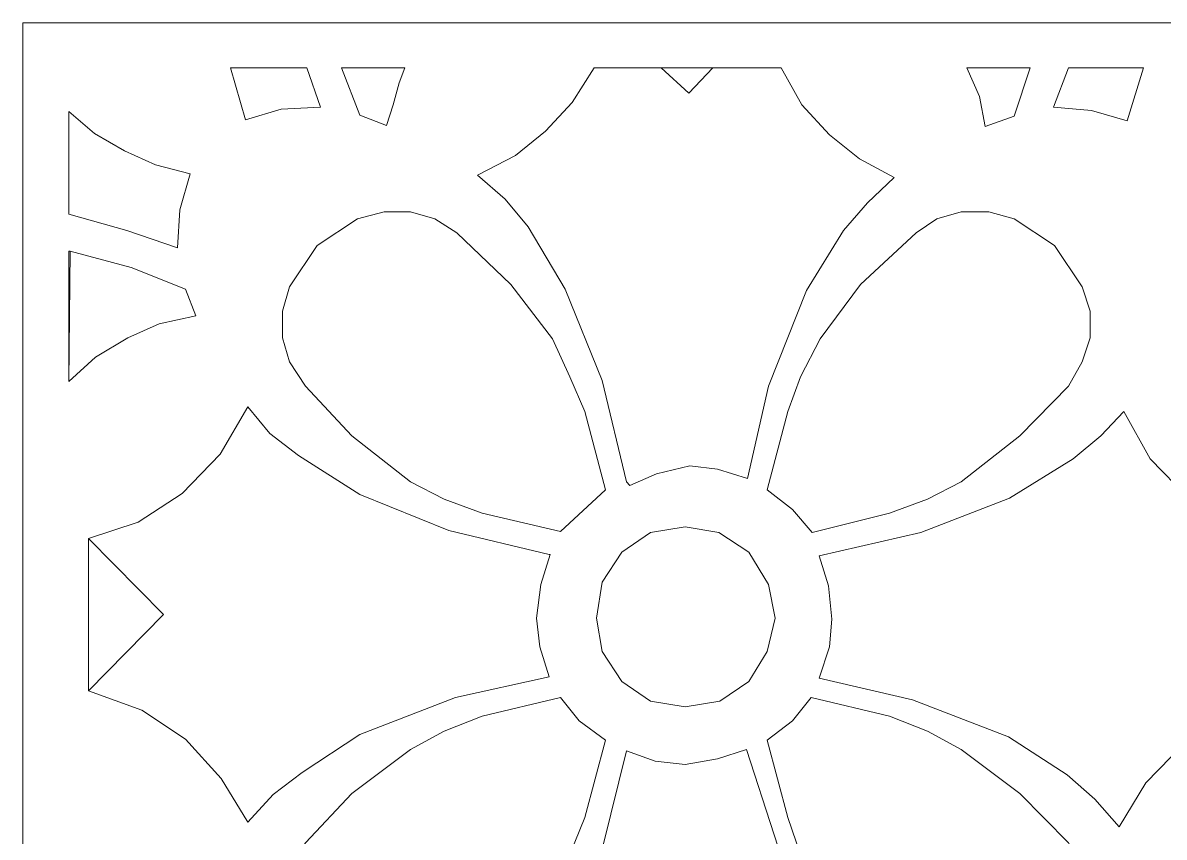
# Model space of a CAD drawing. Header units: centimetres. Extents: x -6.3 to 6.7, y -11.5 to 14.
# Drawn here: x -6.33 to -0.99, y -2.8 to 1.01 of the extents above; entities that cross this region are included whole.
import ezdxf

# ---------------------------------------------------------------- set-up
doc = ezdxf.new("R2010")
doc.units = ezdxf.units.CM
doc.header["$MEASUREMENT"] = 0
doc.layers.add('layer 1', color=7, linetype='Continuous')

msp = doc.modelspace()

# ---------------------------------------------------------------- linework, layer by layer
at = {"layer": 'layer 1', "color": 242, "lineweight": 9}
for points, knots in [([(6.73776, -11.4721), (6.73776, -11.4721), (-6.33193, -11.4721), (-6.33193, -11.4721), (-6.33193, -11.4721), (-6.33193, -11.4721), (-6.33193, 1.00916), (-6.33193, 1.00916), (-6.33193, 1.00916), (-6.33193, 1.00916), (6.73776, 1.00916), (6.73776, 1.00916), (6.73776, 1.00916), (6.73776, 1.00916), (6.73776, -11.4721), (6.73776, -11.4721)], [0, 0, 0, 0, 0.2, 0.2, 0.2, 0.2, 0.4, 0.4, 0.4, 0.4, 0.6, 0.6, 0.6, 0.6, 1, 1, 1, 1]), ([(-5.00391, 0.79862), (-5.00391, 0.79862), (-5.36021, 0.79862), (-5.36021, 0.79862), (-5.36021, 0.79862), (-5.36021, 0.79862), (-5.00391, 0.79862), (-5.00391, 0.79862)], [0, 0, 0, 0, 0.3333333, 0.3333333, 0.3333333, 0.3333333, 1, 1, 1, 1]), ([(-5.36021, 0.79862), (-5.36021, 0.79862), (-5.29003, 0.55571), (-5.29003, 0.55571), (-5.29003, 0.55571), (-5.29003, 0.55571), (-5.12268, 0.60427), (-5.12268, 0.60427), (-5.12268, 0.60427), (-5.12268, 0.60427), (-4.93913, 0.61507), (-4.93913, 0.61507), (-4.93913, 0.61507), (-4.93913, 0.61507), (-5.00391, 0.79862), (-5.00391, 0.79862), (-5.00391, 0.79862), (-5.00391, 0.79862), (-5.36021, 0.79862), (-5.36021, 0.79862)], [0, 0, 0, 0, 0.1666667, 0.1666667, 0.1666667, 0.1666667, 0.3333333, 0.3333333, 0.3333333, 0.3333333, 0.5, 0.5, 0.5, 0.5, 0.6666667, 0.6666667, 0.6666667, 0.6666667, 1, 1, 1, 1]), ([(-4.54504, 0.79862), (-4.54504, 0.79862), (-4.84196, 0.79862), (-4.84196, 0.79862), (-4.84196, 0.79862), (-4.84196, 0.79862), (-4.54504, 0.79862), (-4.54504, 0.79862)], [0, 0, 0, 0, 0.3333333, 0.3333333, 0.3333333, 0.3333333, 1, 1, 1, 1]), ([(-4.84196, 0.79862), (-4.84196, 0.79862), (-4.75558, 0.5773), (-4.75558, 0.5773), (-4.75558, 0.5773), (-4.75558, 0.5773), (-4.63142, 0.5287), (-4.63142, 0.5287), (-4.63142, 0.5287), (-4.63142, 0.5287), (-4.59902, 0.62587), (-4.59902, 0.62587), (-4.59902, 0.62587), (-4.59902, 0.62587), (-4.57203, 0.72844), (-4.57203, 0.72844), (-4.57203, 0.72844), (-4.57203, 0.72844), (-4.54504, 0.79862), (-4.54504, 0.79862), (-4.54504, 0.79862), (-4.54504, 0.79862), (-4.84196, 0.79862), (-4.84196, 0.79862)], [0, 0, 0, 0, 0.1428571, 0.1428571, 0.1428571, 0.1428571, 0.2857143, 0.2857143, 0.2857143, 0.2857143, 0.4285714, 0.4285714, 0.4285714, 0.4285714, 0.5714286, 0.5714286, 0.5714286, 0.5714286, 0.7142857, 0.7142857, 0.7142857, 0.7142857, 1, 1, 1, 1]), ([(-2.78514, 0.79862), (-2.78514, 0.79862), (-2.68797, 0.62587), (-2.68797, 0.62587), (-2.68797, 0.62587), (-2.68797, 0.62587), (-2.5584, 0.48551), (-2.5584, 0.48551), (-2.5584, 0.48551), (-2.5584, 0.48551), (-2.41804, 0.37216), (-2.41804, 0.37216), (-2.41804, 0.37216), (-2.41804, 0.37216), (-2.25609, 0.28579), (-2.25609, 0.28579), (-2.25609, 0.28579), (-2.25609, 0.28579), (-2.38025, 0.16702), (-2.38025, 0.16702), (-2.38025, 0.16702), (-2.38025, 0.16702), (-2.49362, 0.03744), (-2.49362, 0.03744), (-2.49362, 0.03744), (-2.49362, 0.03744), (-2.66637, -0.24328), (-2.66637, -0.24328), (-2.66637, -0.24328), (-2.66637, -0.24328), (-2.84452, -0.69136), (-2.84452, -0.69136), (-2.84452, -0.69136), (-2.84452, -0.69136), (-2.94169, -1.12321), (-2.94169, -1.12321), (-2.94169, -1.12321), (-2.94169, -1.12321), (-3.08206, -1.08003), (-3.08206, -1.08003), (-3.08206, -1.08003), (-3.08206, -1.08003), (-3.21162, -1.06385), (-3.21162, -1.06385), (-3.21162, -1.06385), (-3.21162, -1.06385), (-3.36817, -1.10162), (-3.36817, -1.10162), (-3.36817, -1.10162), (-3.36817, -1.10162), (-3.49234, -1.1556), (-3.49234, -1.1556), (-3.49234, -1.1556), (-3.49234, -1.1556), (-3.50853, -1.13941), (-3.50853, -1.13941), (-3.50853, -1.13941), (-3.50853, -1.13941), (-3.6219, -0.66437), (-3.6219, -0.66437), (-3.6219, -0.66437), (-3.6219, -0.66437), (-3.79465, -0.23789), (-3.79465, -0.23789), (-3.79465, -0.23789), (-3.79465, -0.23789), (-3.9674, 0.05363), (-3.9674, 0.05363), (-3.9674, 0.05363), (-3.9674, 0.05363), (-4.07537, 0.18322), (-4.07537, 0.18322), (-4.07537, 0.18322), (-4.07537, 0.18322), (-4.20494, 0.29658), (-4.20494, 0.29658), (-4.20494, 0.29658), (-4.20494, 0.29658), (-4.02679, 0.38834), (-4.02679, 0.38834), (-4.02679, 0.38834), (-4.02679, 0.38834), (-3.88643, 0.50173), (-3.88643, 0.50173), (-3.88643, 0.50173), (-3.88643, 0.50173), (-3.76226, 0.63667), (-3.76226, 0.63667), (-3.76226, 0.63667), (-3.76226, 0.63667), (-3.65969, 0.79862), (-3.65969, 0.79862), (-3.65969, 0.79862), (-3.65969, 0.79862), (-2.78514, 0.79862), (-2.78514, 0.79862)], [0, 0, 0, 0, 0.04, 0.04, 0.04, 0.04, 0.08, 0.08, 0.08, 0.08, 0.12, 0.12, 0.12, 0.12, 0.16, 0.16, 0.16, 0.16, 0.2, 0.2, 0.2, 0.2, 0.24, 0.24, 0.24, 0.24, 0.28, 0.28, 0.28, 0.28, 0.32, 0.32, 0.32, 0.32, 0.36, 0.36, 0.36, 0.36, 0.4, 0.4, 0.4, 0.4, 0.44, 0.44, 0.44, 0.44, 0.48, 0.48, 0.48, 0.48, 0.52, 0.52, 0.52, 0.52, 0.56, 0.56, 0.56, 0.56, 0.6, 0.6, 0.6, 0.6, 0.64, 0.64, 0.64, 0.64, 0.68, 0.68, 0.68, 0.68, 0.72, 0.72, 0.72, 0.72, 0.76, 0.76, 0.76, 0.76, 0.8, 0.8, 0.8, 0.8, 0.84, 0.84, 0.84, 0.84, 0.88, 0.88, 0.88, 0.88, 0.92, 0.92, 0.92, 0.92, 1, 1, 1, 1]), ([(-3.65969, 0.79862), (-3.65969, 0.79862), (-3.34658, 0.79862), (-3.34658, 0.79862), (-3.34658, 0.79862), (-3.34658, 0.79862), (-3.21702, 0.67985), (-3.21702, 0.67985), (-3.21702, 0.67985), (-3.21702, 0.67985), (-3.10365, 0.79862), (-3.10365, 0.79862), (-3.10365, 0.79862), (-3.10365, 0.79862), (-3.65969, 0.79862), (-3.65969, 0.79862)], [0, 0, 0, 0, 0.2, 0.2, 0.2, 0.2, 0.4, 0.4, 0.4, 0.4, 0.6, 0.6, 0.6, 0.6, 1, 1, 1, 1]), ([(-3.10365, 0.79862), (-3.10365, 0.79862), (-2.78514, 0.79862), (-2.78514, 0.79862), (-2.78514, 0.79862), (-2.78514, 0.79862), (-3.10365, 0.79862), (-3.10365, 0.79862)], [0, 0, 0, 0, 0.3333333, 0.3333333, 0.3333333, 0.3333333, 1, 1, 1, 1]), ([(-1.61907, 0.79862), (-1.61907, 0.79862), (-1.69465, 0.57188), (-1.69465, 0.57188), (-1.69465, 0.57188), (-1.69465, 0.57188), (-1.82961, 0.52332), (-1.82961, 0.52332), (-1.82961, 0.52332), (-1.82961, 0.52332), (-1.8566, 0.66366), (-1.8566, 0.66366), (-1.8566, 0.66366), (-1.8566, 0.66366), (-1.91599, 0.79862), (-1.91599, 0.79862), (-1.91599, 0.79862), (-1.91599, 0.79862), (-1.61907, 0.79862), (-1.61907, 0.79862)], [0, 0, 0, 0, 0.1666667, 0.1666667, 0.1666667, 0.1666667, 0.3333333, 0.3333333, 0.3333333, 0.3333333, 0.5, 0.5, 0.5, 0.5, 0.6666667, 0.6666667, 0.6666667, 0.6666667, 1, 1, 1, 1]), ([(-1.44092, 0.79862), (-1.44092, 0.79862), (-1.5111, 0.61507), (-1.5111, 0.61507), (-1.5111, 0.61507), (-1.5111, 0.61507), (-1.33295, 0.5989), (-1.33295, 0.5989), (-1.33295, 0.5989), (-1.33295, 0.5989), (-1.1656, 0.55029), (-1.1656, 0.55029), (-1.1656, 0.55029), (-1.1656, 0.55029), (-1.09002, 0.79862), (-1.09002, 0.79862), (-1.09002, 0.79862), (-1.09002, 0.79862), (-1.44092, 0.79862), (-1.44092, 0.79862)], [0, 0, 0, 0, 0.1666667, 0.1666667, 0.1666667, 0.1666667, 0.3333333, 0.3333333, 0.3333333, 0.3333333, 0.5, 0.5, 0.5, 0.5, 0.6666667, 0.6666667, 0.6666667, 0.6666667, 1, 1, 1, 1]), ([(-1.09002, 0.79862), (-1.09002, 0.79862), (-1.44092, 0.79862), (-1.44092, 0.79862), (-1.44092, 0.79862), (-1.44092, 0.79862), (-1.09002, 0.79862), (-1.09002, 0.79862)], [0, 0, 0, 0, 0.3333333, 0.3333333, 0.3333333, 0.3333333, 1, 1, 1, 1]), ([(-6.11599, 0.11301), (-6.11599, 0.11301), (-5.84607, 0.03744), (-5.84607, 0.03744), (-5.84607, 0.03744), (-5.84607, 0.03744), (-5.60854, -0.04354), (-5.60854, -0.04354), (-5.60854, -0.04354), (-5.60854, -0.04354), (-5.59774, 0.13461), (-5.59774, 0.13461), (-5.59774, 0.13461), (-5.59774, 0.13461), (-5.54916, 0.30198), (-5.54916, 0.30198), (-5.54916, 0.30198), (-5.54916, 0.30198), (-5.71111, 0.34515), (-5.71111, 0.34515), (-5.71111, 0.34515), (-5.71111, 0.34515), (-5.85687, 0.40993), (-5.85687, 0.40993), (-5.85687, 0.40993), (-5.85687, 0.40993), (-5.99723, 0.49093), (-5.99723, 0.49093), (-5.99723, 0.49093), (-5.99723, 0.49093), (-6.11599, 0.59348), (-6.11599, 0.59348), (-6.11599, 0.59348), (-6.11599, 0.59348), (-6.11599, 0.11301), (-6.11599, 0.11301)], [0, 0, 0, 0, 0.1, 0.1, 0.1, 0.1, 0.2, 0.2, 0.2, 0.2, 0.3, 0.3, 0.3, 0.3, 0.4, 0.4, 0.4, 0.4, 0.5, 0.5, 0.5, 0.5, 0.6, 0.6, 0.6, 0.6, 0.7, 0.7, 0.7, 0.7, 0.8, 0.8, 0.8, 0.8, 1, 1, 1, 1]), ([(-3.81625, -1.37156), (-3.81625, -1.37156), (-4.18334, -1.28519), (-4.18334, -1.28519), (-4.18334, -1.28519), (-4.18334, -1.28519), (-4.36149, -1.22039), (-4.36149, -1.22039), (-4.36149, -1.22039), (-4.36149, -1.22039), (-4.51805, -1.13941), (-4.51805, -1.13941), (-4.51805, -1.13941), (-4.51805, -1.13941), (-4.79337, -0.92349), (-4.79337, -0.92349), (-4.79337, -0.92349), (-4.79337, -0.92349), (-5.00931, -0.69136), (-5.00931, -0.69136), (-5.00931, -0.69136), (-5.00931, -0.69136), (-5.08489, -0.57799), (-5.08489, -0.57799), (-5.08489, -0.57799), (-5.08489, -0.57799), (-5.11728, -0.4646), (-5.11728, -0.4646), (-5.11728, -0.4646), (-5.11728, -0.4646), (-5.11728, -0.34046), (-5.11728, -0.34046), (-5.11728, -0.34046), (-5.11728, -0.34046), (-5.08489, -0.22709), (-5.08489, -0.22709), (-5.08489, -0.22709), (-5.08489, -0.22709), (-4.95532, -0.03274), (-4.95532, -0.03274), (-4.95532, -0.03274), (-4.95532, -0.03274), (-4.76638, 0.09142), (-4.76638, 0.09142), (-4.76638, 0.09142), (-4.76638, 0.09142), (-4.64221, 0.12381), (-4.64221, 0.12381), (-4.64221, 0.12381), (-4.64221, 0.12381), (-4.51805, 0.12381), (-4.51805, 0.12381), (-4.51805, 0.12381), (-4.51805, 0.12381), (-4.40468, 0.09142), (-4.40468, 0.09142), (-4.40468, 0.09142), (-4.40468, 0.09142), (-4.30211, 0.02664), (-4.30211, 0.02664), (-4.30211, 0.02664), (-4.30211, 0.02664), (-4.04838, -0.21629), (-4.04838, -0.21629), (-4.04838, -0.21629), (-4.04838, -0.21629), (-3.85404, -0.47), (-3.85404, -0.47), (-3.85404, -0.47), (-3.85404, -0.47), (-3.77306, -0.64817), (-3.77306, -0.64817), (-3.77306, -0.64817), (-3.77306, -0.64817), (-3.70288, -0.81012), (-3.70288, -0.81012), (-3.70288, -0.81012), (-3.70288, -0.81012), (-3.60571, -1.1772), (-3.60571, -1.1772), (-3.60571, -1.1772), (-3.60571, -1.1772), (-3.81625, -1.37156), (-3.81625, -1.37156)], [0, 0, 0, 0, 0.0454545, 0.0454545, 0.0454545, 0.0454545, 0.0909091, 0.0909091, 0.0909091, 0.0909091, 0.1363636, 0.1363636, 0.1363636, 0.1363636, 0.1818182, 0.1818182, 0.1818182, 0.1818182, 0.2272727, 0.2272727, 0.2272727, 0.2272727, 0.2727273, 0.2727273, 0.2727273, 0.2727273, 0.3181818, 0.3181818, 0.3181818, 0.3181818, 0.3636364, 0.3636364, 0.3636364, 0.3636364, 0.4090909, 0.4090909, 0.4090909, 0.4090909, 0.4545455, 0.4545455, 0.4545455, 0.4545455, 0.5, 0.5, 0.5, 0.5, 0.5454545, 0.5454545, 0.5454545, 0.5454545, 0.5909091, 0.5909091, 0.5909091, 0.5909091, 0.6363636, 0.6363636, 0.6363636, 0.6363636, 0.6818182, 0.6818182, 0.6818182, 0.6818182, 0.7272727, 0.7272727, 0.7272727, 0.7272727, 0.7727273, 0.7727273, 0.7727273, 0.7727273, 0.8181818, 0.8181818, 0.8181818, 0.8181818, 0.8636364, 0.8636364, 0.8636364, 0.8636364, 0.9090909, 0.9090909, 0.9090909, 0.9090909, 1, 1, 1, 1]), ([(-2.63938, -1.37696), (-2.63938, -1.37696), (-2.27768, -1.28519), (-2.27768, -1.28519), (-2.27768, -1.28519), (-2.27768, -1.28519), (-2.09953, -1.22039), (-2.09953, -1.22039), (-2.09953, -1.22039), (-2.09953, -1.22039), (-1.94298, -1.13941), (-1.94298, -1.13941), (-1.94298, -1.13941), (-1.94298, -1.13941), (-1.66766, -0.92349), (-1.66766, -0.92349), (-1.66766, -0.92349), (-1.66766, -0.92349), (-1.44092, -0.69136), (-1.44092, -0.69136), (-1.44092, -0.69136), (-1.44092, -0.69136), (-1.37614, -0.57799), (-1.37614, -0.57799), (-1.37614, -0.57799), (-1.37614, -0.57799), (-1.33835, -0.4646), (-1.33835, -0.4646), (-1.33835, -0.4646), (-1.33835, -0.4646), (-1.33835, -0.34046), (-1.33835, -0.34046), (-1.33835, -0.34046), (-1.33835, -0.34046), (-1.37614, -0.22709), (-1.37614, -0.22709), (-1.37614, -0.22709), (-1.37614, -0.22709), (-1.5057, -0.03274), (-1.5057, -0.03274), (-1.5057, -0.03274), (-1.5057, -0.03274), (-1.69465, 0.09142), (-1.69465, 0.09142), (-1.69465, 0.09142), (-1.69465, 0.09142), (-1.81341, 0.12381), (-1.81341, 0.12381), (-1.81341, 0.12381), (-1.81341, 0.12381), (-1.94298, 0.12381), (-1.94298, 0.12381), (-1.94298, 0.12381), (-1.94298, 0.12381), (-2.05635, 0.09142), (-2.05635, 0.09142), (-2.05635, 0.09142), (-2.05635, 0.09142), (-2.15352, 0.02664), (-2.15352, 0.02664), (-2.15352, 0.02664), (-2.15352, 0.02664), (-2.41264, -0.21629), (-2.41264, -0.21629), (-2.41264, -0.21629), (-2.41264, -0.21629), (-2.60159, -0.47), (-2.60159, -0.47), (-2.60159, -0.47), (-2.60159, -0.47), (-2.69337, -0.64817), (-2.69337, -0.64817), (-2.69337, -0.64817), (-2.69337, -0.64817), (-2.75275, -0.81012), (-2.75275, -0.81012), (-2.75275, -0.81012), (-2.75275, -0.81012), (-2.84992, -1.1772), (-2.84992, -1.1772), (-2.84992, -1.1772), (-2.84992, -1.1772), (-2.73115, -1.26899), (-2.73115, -1.26899), (-2.73115, -1.26899), (-2.73115, -1.26899), (-2.63938, -1.37696), (-2.63938, -1.37696)], [0, 0, 0, 0, 0.0434783, 0.0434783, 0.0434783, 0.0434783, 0.0869565, 0.0869565, 0.0869565, 0.0869565, 0.1304348, 0.1304348, 0.1304348, 0.1304348, 0.173913, 0.173913, 0.173913, 0.173913, 0.2173913, 0.2173913, 0.2173913, 0.2173913, 0.2608696, 0.2608696, 0.2608696, 0.2608696, 0.3043478, 0.3043478, 0.3043478, 0.3043478, 0.3478261, 0.3478261, 0.3478261, 0.3478261, 0.3913043, 0.3913043, 0.3913043, 0.3913043, 0.4347826, 0.4347826, 0.4347826, 0.4347826, 0.4782609, 0.4782609, 0.4782609, 0.4782609, 0.5217391, 0.5217391, 0.5217391, 0.5217391, 0.5652174, 0.5652174, 0.5652174, 0.5652174, 0.6086957, 0.6086957, 0.6086957, 0.6086957, 0.6521739, 0.6521739, 0.6521739, 0.6521739, 0.6956522, 0.6956522, 0.6956522, 0.6956522, 0.7391304, 0.7391304, 0.7391304, 0.7391304, 0.7826087, 0.7826087, 0.7826087, 0.7826087, 0.826087, 0.826087, 0.826087, 0.826087, 0.8695652, 0.8695652, 0.8695652, 0.8695652, 0.9130435, 0.9130435, 0.9130435, 0.9130435, 1, 1, 1, 1]), ([(-6.11599, -0.66976), (-6.11599, -0.66976), (-6.11599, -0.05974), (-6.11599, -0.05974), (-6.11599, -0.05974), (-6.11599, -0.05974), (-6.1106, -0.05974), (-6.1106, -0.05974), (-6.1106, -0.05974), (-6.1106, -0.05974), (-6.11599, -0.66976), (-6.11599, -0.66976)], [0, 0, 0, 0, 0.25, 0.25, 0.25, 0.25, 0.5, 0.5, 0.5, 0.5, 1, 1, 1, 1]), ([(-6.1106, -0.05974), (-6.1106, -0.05974), (-5.82448, -0.13532), (-5.82448, -0.13532), (-5.82448, -0.13532), (-5.82448, -0.13532), (-5.57075, -0.23789), (-5.57075, -0.23789), (-5.57075, -0.23789), (-5.57075, -0.23789), (-5.52216, -0.36205), (-5.52216, -0.36205), (-5.52216, -0.36205), (-5.52216, -0.36205), (-5.69491, -0.39982), (-5.69491, -0.39982), (-5.69491, -0.39982), (-5.69491, -0.39982), (-5.84067, -0.4646), (-5.84067, -0.4646), (-5.84067, -0.4646), (-5.84067, -0.4646), (-5.99183, -0.5564), (-5.99183, -0.5564), (-5.99183, -0.5564), (-5.99183, -0.5564), (-6.11599, -0.66976), (-6.11599, -0.66976), (-6.11599, -0.66976), (-6.11599, -0.66976), (-6.1106, -0.05974), (-6.1106, -0.05974)], [0, 0, 0, 0, 0.1111111, 0.1111111, 0.1111111, 0.1111111, 0.2222222, 0.2222222, 0.2222222, 0.2222222, 0.3333333, 0.3333333, 0.3333333, 0.3333333, 0.4444444, 0.4444444, 0.4444444, 0.4444444, 0.5555556, 0.5555556, 0.5555556, 0.5555556, 0.6666667, 0.6666667, 0.6666667, 0.6666667, 0.7777778, 0.7777778, 0.7777778, 0.7777778, 1, 1, 1, 1]), ([(-6.11599, -0.66976), (-6.11599, -0.66976), (-6.11599, -0.66976), (-6.11599, -0.66976), (-6.11599, -0.66976), (-6.11599, -0.66976), (-6.11599, -0.66976), (-6.11599, -0.66976)], [0, 0, 0, 0, 0.3333333, 0.3333333, 0.3333333, 0.3333333, 1, 1, 1, 1]), ([(-6.02422, -2.11655), (-6.02422, -2.11655), (-5.77589, -2.20833), (-5.77589, -2.20833), (-5.77589, -2.20833), (-5.77589, -2.20833), (-5.57075, -2.34329), (-5.57075, -2.34329), (-5.57075, -2.34329), (-5.57075, -2.34329), (-5.4034, -2.52684), (-5.4034, -2.52684), (-5.4034, -2.52684), (-5.4034, -2.52684), (-5.27923, -2.73198), (-5.27923, -2.73198), (-5.27923, -2.73198), (-5.27923, -2.73198), (-5.16047, -2.60242), (-5.16047, -2.60242), (-5.16047, -2.60242), (-5.16047, -2.60242), (-5.0255, -2.49984), (-5.0255, -2.49984), (-5.0255, -2.49984), (-5.0255, -2.49984), (-4.75558, -2.3217), (-4.75558, -2.3217), (-4.75558, -2.3217), (-4.75558, -2.3217), (-4.30751, -2.14894), (-4.30751, -2.14894), (-4.30751, -2.14894), (-4.30751, -2.14894), (-3.87023, -2.05177), (-3.87023, -2.05177), (-3.87023, -2.05177), (-3.87023, -2.05177), (-3.91342, -1.91141), (-3.91342, -1.91141), (-3.91342, -1.91141), (-3.91342, -1.91141), (-3.92961, -1.77645), (-3.92961, -1.77645), (-3.92961, -1.77645), (-3.92961, -1.77645), (-3.90802, -1.61989), (-3.90802, -1.61989), (-3.90802, -1.61989), (-3.90802, -1.61989), (-3.86483, -1.47953), (-3.86483, -1.47953), (-3.86483, -1.47953), (-3.86483, -1.47953), (-3.87023, -1.47953), (-3.87023, -1.47953), (-3.87023, -1.47953), (-3.87023, -1.47953), (-4.3399, -1.36617), (-4.3399, -1.36617), (-4.3399, -1.36617), (-4.3399, -1.36617), (-4.75558, -1.19879), (-4.75558, -1.19879), (-4.75558, -1.19879), (-4.75558, -1.19879), (-5.0417, -1.01527), (-5.0417, -1.01527), (-5.0417, -1.01527), (-5.0417, -1.01527), (-5.17666, -0.91269), (-5.17666, -0.91269), (-5.17666, -0.91269), (-5.17666, -0.91269), (-5.27923, -0.78853), (-5.27923, -0.78853), (-5.27923, -0.78853), (-5.27923, -0.78853), (-5.4088, -1.00987), (-5.4088, -1.00987), (-5.4088, -1.00987), (-5.4088, -1.00987), (-5.58694, -1.19339), (-5.58694, -1.19339), (-5.58694, -1.19339), (-5.58694, -1.19339), (-5.79209, -1.32838), (-5.79209, -1.32838), (-5.79209, -1.32838), (-5.79209, -1.32838), (-6.02422, -1.40396), (-6.02422, -1.40396), (-6.02422, -1.40396), (-6.02422, -1.40396), (-6.02422, -2.11655), (-6.02422, -2.11655)], [0, 0, 0, 0, 0.04, 0.04, 0.04, 0.04, 0.08, 0.08, 0.08, 0.08, 0.12, 0.12, 0.12, 0.12, 0.16, 0.16, 0.16, 0.16, 0.2, 0.2, 0.2, 0.2, 0.24, 0.24, 0.24, 0.24, 0.28, 0.28, 0.28, 0.28, 0.32, 0.32, 0.32, 0.32, 0.36, 0.36, 0.36, 0.36, 0.4, 0.4, 0.4, 0.4, 0.44, 0.44, 0.44, 0.44, 0.48, 0.48, 0.48, 0.48, 0.52, 0.52, 0.52, 0.52, 0.56, 0.56, 0.56, 0.56, 0.6, 0.6, 0.6, 0.6, 0.64, 0.64, 0.64, 0.64, 0.68, 0.68, 0.68, 0.68, 0.72, 0.72, 0.72, 0.72, 0.76, 0.76, 0.76, 0.76, 0.8, 0.8, 0.8, 0.8, 0.84, 0.84, 0.84, 0.84, 0.88, 0.88, 0.88, 0.88, 0.92, 0.92, 0.92, 0.92, 1, 1, 1, 1]), ([(-0.453, -2.14355), (-0.453, -2.14355), (-0.70133, -2.22992), (-0.70133, -2.22992), (-0.70133, -2.22992), (-0.70133, -2.22992), (-0.90107, -2.36488), (-0.90107, -2.36488), (-0.90107, -2.36488), (-0.90107, -2.36488), (-1.07922, -2.54843), (-1.07922, -2.54843), (-1.07922, -2.54843), (-1.07922, -2.54843), (-1.20339, -2.75357), (-1.20339, -2.75357), (-1.20339, -2.75357), (-1.20339, -2.75357), (-1.31676, -2.62401), (-1.31676, -2.62401), (-1.31676, -2.62401), (-1.31676, -2.62401), (-1.44632, -2.51064), (-1.44632, -2.51064), (-1.44632, -2.51064), (-1.44632, -2.51064), (-1.72164, -2.33249), (-1.72164, -2.33249), (-1.72164, -2.33249), (-1.72164, -2.33249), (-2.16971, -2.15974), (-2.16971, -2.15974), (-2.16971, -2.15974), (-2.16971, -2.15974), (-2.60699, -2.05717), (-2.60699, -2.05717), (-2.60699, -2.05717), (-2.60699, -2.05717), (-2.5584, -1.91141), (-2.5584, -1.91141), (-2.5584, -1.91141), (-2.5584, -1.91141), (-2.54761, -1.78185), (-2.54761, -1.78185), (-2.54761, -1.78185), (-2.54761, -1.78185), (-2.5638, -1.62529), (-2.5638, -1.62529), (-2.5638, -1.62529), (-2.5638, -1.62529), (-2.60699, -1.48493), (-2.60699, -1.48493), (-2.60699, -1.48493), (-2.60699, -1.48493), (-2.13192, -1.37696), (-2.13192, -1.37696), (-2.13192, -1.37696), (-2.13192, -1.37696), (-1.71624, -1.21499), (-1.71624, -1.21499), (-1.71624, -1.21499), (-1.71624, -1.21499), (-1.41933, -1.03146), (-1.41933, -1.03146), (-1.41933, -1.03146), (-1.41933, -1.03146), (-1.28976, -0.92349), (-1.28976, -0.92349), (-1.28976, -0.92349), (-1.28976, -0.92349), (-1.18179, -0.81012), (-1.18179, -0.81012), (-1.18179, -0.81012), (-1.18179, -0.81012), (-1.05763, -1.03146), (-1.05763, -1.03146), (-1.05763, -1.03146), (-1.05763, -1.03146), (-0.87948, -1.21499), (-0.87948, -1.21499), (-0.87948, -1.21499), (-0.87948, -1.21499), (-0.67974, -1.34997), (-0.67974, -1.34997), (-0.67974, -1.34997), (-0.67974, -1.34997), (-0.4476, -1.43635), (-0.4476, -1.43635), (-0.4476, -1.43635), (-0.4476, -1.43635), (-0.453, -2.14355), (-0.453, -2.14355)], [0, 0, 0, 0, 0.0416667, 0.0416667, 0.0416667, 0.0416667, 0.0833333, 0.0833333, 0.0833333, 0.0833333, 0.125, 0.125, 0.125, 0.125, 0.1666667, 0.1666667, 0.1666667, 0.1666667, 0.2083333, 0.2083333, 0.2083333, 0.2083333, 0.25, 0.25, 0.25, 0.25, 0.2916667, 0.2916667, 0.2916667, 0.2916667, 0.3333333, 0.3333333, 0.3333333, 0.3333333, 0.375, 0.375, 0.375, 0.375, 0.4166667, 0.4166667, 0.4166667, 0.4166667, 0.4583333, 0.4583333, 0.4583333, 0.4583333, 0.5, 0.5, 0.5, 0.5, 0.5416667, 0.5416667, 0.5416667, 0.5416667, 0.5833333, 0.5833333, 0.5833333, 0.5833333, 0.625, 0.625, 0.625, 0.625, 0.6666667, 0.6666667, 0.6666667, 0.6666667, 0.7083333, 0.7083333, 0.7083333, 0.7083333, 0.75, 0.75, 0.75, 0.75, 0.7916667, 0.7916667, 0.7916667, 0.7916667, 0.8333333, 0.8333333, 0.8333333, 0.8333333, 0.875, 0.875, 0.875, 0.875, 0.9166667, 0.9166667, 0.9166667, 0.9166667, 1, 1, 1, 1]), ([(-3.23321, -2.19213), (-3.23321, -2.19213), (-3.39517, -2.16514), (-3.39517, -2.16514), (-3.39517, -2.16514), (-3.39517, -2.16514), (-3.53013, -2.07337), (-3.53013, -2.07337), (-3.53013, -2.07337), (-3.53013, -2.07337), (-3.6219, -1.93301), (-3.6219, -1.93301), (-3.6219, -1.93301), (-3.6219, -1.93301), (-3.64889, -1.77645), (-3.64889, -1.77645), (-3.64889, -1.77645), (-3.64889, -1.77645), (-3.6219, -1.6091), (-3.6219, -1.6091), (-3.6219, -1.6091), (-3.6219, -1.6091), (-3.53013, -1.46874), (-3.53013, -1.46874), (-3.53013, -1.46874), (-3.53013, -1.46874), (-3.39517, -1.37696), (-3.39517, -1.37696), (-3.39517, -1.37696), (-3.39517, -1.37696), (-3.23321, -1.34997), (-3.23321, -1.34997), (-3.23321, -1.34997), (-3.23321, -1.34997), (-3.07666, -1.37696), (-3.07666, -1.37696), (-3.07666, -1.37696), (-3.07666, -1.37696), (-2.9363, -1.46874), (-2.9363, -1.46874), (-2.9363, -1.46874), (-2.9363, -1.46874), (-2.84452, -1.61989), (-2.84452, -1.61989), (-2.84452, -1.61989), (-2.84452, -1.61989), (-2.81213, -1.77645), (-2.81213, -1.77645), (-2.81213, -1.77645), (-2.81213, -1.77645), (-2.84992, -1.93301), (-2.84992, -1.93301), (-2.84992, -1.93301), (-2.84992, -1.93301), (-2.9363, -2.07337), (-2.9363, -2.07337), (-2.9363, -2.07337), (-2.9363, -2.07337), (-3.07126, -2.16514), (-3.07126, -2.16514), (-3.07126, -2.16514), (-3.07126, -2.16514), (-3.23321, -2.19213), (-3.23321, -2.19213)], [0, 0, 0, 0, 0.0588235, 0.0588235, 0.0588235, 0.0588235, 0.1176471, 0.1176471, 0.1176471, 0.1176471, 0.1764706, 0.1764706, 0.1764706, 0.1764706, 0.2352941, 0.2352941, 0.2352941, 0.2352941, 0.2941176, 0.2941176, 0.2941176, 0.2941176, 0.3529412, 0.3529412, 0.3529412, 0.3529412, 0.4117647, 0.4117647, 0.4117647, 0.4117647, 0.4705882, 0.4705882, 0.4705882, 0.4705882, 0.5294118, 0.5294118, 0.5294118, 0.5294118, 0.5882353, 0.5882353, 0.5882353, 0.5882353, 0.6470588, 0.6470588, 0.6470588, 0.6470588, 0.7058824, 0.7058824, 0.7058824, 0.7058824, 0.7647059, 0.7647059, 0.7647059, 0.7647059, 0.8235294, 0.8235294, 0.8235294, 0.8235294, 0.8823529, 0.8823529, 0.8823529, 0.8823529, 1, 1, 1, 1]), ([(-6.02422, -1.40396), (-6.02422, -1.40396), (-5.67332, -1.76025), (-5.67332, -1.76025), (-5.67332, -1.76025), (-5.67332, -1.76025), (-6.02422, -2.11655), (-6.02422, -2.11655), (-6.02422, -2.11655), (-6.02422, -2.11655), (-6.02422, -1.40396), (-6.02422, -1.40396)], [0, 0, 0, 0, 0.25, 0.25, 0.25, 0.25, 0.5, 0.5, 0.5, 0.5, 1, 1, 1, 1]), ([(-6.33193, -1.47953), (-6.33193, -1.47953), (-6.33193, -1.44714), (-6.33193, -1.44714), (-6.33193, -1.44714), (-6.33193, -1.44714), (-6.33193, -1.47953), (-6.33193, -1.47953)], [0, 0, 0, 0, 0.3333333, 0.3333333, 0.3333333, 0.3333333, 1, 1, 1, 1]), ([(-3.81625, -2.14894), (-3.81625, -2.14894), (-4.18334, -2.23532), (-4.18334, -2.23532), (-4.18334, -2.23532), (-4.18334, -2.23532), (-4.36149, -2.3055), (-4.36149, -2.3055), (-4.36149, -2.3055), (-4.36149, -2.3055), (-4.51805, -2.39188), (-4.51805, -2.39188), (-4.51805, -2.39188), (-4.51805, -2.39188), (-4.79337, -2.59702), (-4.79337, -2.59702), (-4.79337, -2.59702), (-4.79337, -2.59702), (-5.00931, -2.82915), (-5.00931, -2.82915), (-5.00931, -2.82915), (-5.00931, -2.82915), (-5.08489, -2.94252), (-5.08489, -2.94252), (-5.08489, -2.94252), (-5.08489, -2.94252), (-5.11728, -3.05589), (-5.11728, -3.05589), (-5.11728, -3.05589), (-5.11728, -3.05589), (-5.11728, -3.18005), (-5.11728, -3.18005), (-5.11728, -3.18005), (-5.11728, -3.18005), (-5.08489, -3.29342), (-5.08489, -3.29342), (-5.08489, -3.29342), (-5.08489, -3.29342), (-4.95532, -3.49856), (-4.95532, -3.49856), (-4.95532, -3.49856), (-4.95532, -3.49856), (-4.76638, -3.61733), (-4.76638, -3.61733), (-4.76638, -3.61733), (-4.76638, -3.61733), (-4.64221, -3.64432), (-4.64221, -3.64432), (-4.64221, -3.64432), (-4.64221, -3.64432), (-4.51805, -3.64432), (-4.51805, -3.64432), (-4.51805, -3.64432), (-4.51805, -3.64432), (-4.40468, -3.61193), (-4.40468, -3.61193), (-4.40468, -3.61193), (-4.40468, -3.61193), (-4.30211, -3.55255), (-4.30211, -3.55255), (-4.30211, -3.55255), (-4.30211, -3.55255), (-4.04838, -3.30422), (-4.04838, -3.30422), (-4.04838, -3.30422), (-4.04838, -3.30422), (-3.85404, -3.05049), (-3.85404, -3.05049), (-3.85404, -3.05049), (-3.85404, -3.05049), (-3.77306, -2.88314), (-3.77306, -2.88314), (-3.77306, -2.88314), (-3.77306, -2.88314), (-3.70288, -2.71039), (-3.70288, -2.71039), (-3.70288, -2.71039), (-3.70288, -2.71039), (-3.60571, -2.34869), (-3.60571, -2.34869), (-3.60571, -2.34869), (-3.60571, -2.34869), (-3.72987, -2.25691), (-3.72987, -2.25691), (-3.72987, -2.25691), (-3.72987, -2.25691), (-3.81625, -2.14894), (-3.81625, -2.14894), (-3.81625, -2.14894), (-3.81625, -2.14894), (-3.81625, -2.14894), (-3.81625, -2.14894)], [0, 0, 0, 0, 0.0416667, 0.0416667, 0.0416667, 0.0416667, 0.0833333, 0.0833333, 0.0833333, 0.0833333, 0.125, 0.125, 0.125, 0.125, 0.1666667, 0.1666667, 0.1666667, 0.1666667, 0.2083333, 0.2083333, 0.2083333, 0.2083333, 0.25, 0.25, 0.25, 0.25, 0.2916667, 0.2916667, 0.2916667, 0.2916667, 0.3333333, 0.3333333, 0.3333333, 0.3333333, 0.375, 0.375, 0.375, 0.375, 0.4166667, 0.4166667, 0.4166667, 0.4166667, 0.4583333, 0.4583333, 0.4583333, 0.4583333, 0.5, 0.5, 0.5, 0.5, 0.5416667, 0.5416667, 0.5416667, 0.5416667, 0.5833333, 0.5833333, 0.5833333, 0.5833333, 0.625, 0.625, 0.625, 0.625, 0.6666667, 0.6666667, 0.6666667, 0.6666667, 0.7083333, 0.7083333, 0.7083333, 0.7083333, 0.75, 0.75, 0.75, 0.75, 0.7916667, 0.7916667, 0.7916667, 0.7916667, 0.8333333, 0.8333333, 0.8333333, 0.8333333, 0.875, 0.875, 0.875, 0.875, 0.9166667, 0.9166667, 0.9166667, 0.9166667, 1, 1, 1, 1]), ([(-2.64478, -2.14894), (-2.64478, -2.14894), (-2.27768, -2.23532), (-2.27768, -2.23532), (-2.27768, -2.23532), (-2.27768, -2.23532), (-2.09953, -2.3055), (-2.09953, -2.3055), (-2.09953, -2.3055), (-2.09953, -2.3055), (-1.94298, -2.39188), (-1.94298, -2.39188), (-1.94298, -2.39188), (-1.94298, -2.39188), (-1.66766, -2.59702), (-1.66766, -2.59702), (-1.66766, -2.59702), (-1.66766, -2.59702), (-1.44092, -2.82915), (-1.44092, -2.82915), (-1.44092, -2.82915), (-1.44092, -2.82915), (-1.37614, -2.94252), (-1.37614, -2.94252), (-1.37614, -2.94252), (-1.37614, -2.94252), (-1.33835, -3.05589), (-1.33835, -3.05589), (-1.33835, -3.05589), (-1.33835, -3.05589), (-1.33835, -3.18005), (-1.33835, -3.18005), (-1.33835, -3.18005), (-1.33835, -3.18005), (-1.37614, -3.29342), (-1.37614, -3.29342), (-1.37614, -3.29342), (-1.37614, -3.29342), (-1.5057, -3.49856), (-1.5057, -3.49856), (-1.5057, -3.49856), (-1.5057, -3.49856), (-1.69465, -3.61733), (-1.69465, -3.61733), (-1.69465, -3.61733), (-1.69465, -3.61733), (-1.81341, -3.64432), (-1.81341, -3.64432), (-1.81341, -3.64432), (-1.81341, -3.64432), (-1.94298, -3.64432), (-1.94298, -3.64432), (-1.94298, -3.64432), (-1.94298, -3.64432), (-2.05635, -3.61193), (-2.05635, -3.61193), (-2.05635, -3.61193), (-2.05635, -3.61193), (-2.15352, -3.55255), (-2.15352, -3.55255), (-2.15352, -3.55255), (-2.15352, -3.55255), (-2.41264, -3.30422), (-2.41264, -3.30422), (-2.41264, -3.30422), (-2.41264, -3.30422), (-2.60159, -3.05049), (-2.60159, -3.05049), (-2.60159, -3.05049), (-2.60159, -3.05049), (-2.69337, -2.88314), (-2.69337, -2.88314), (-2.69337, -2.88314), (-2.69337, -2.88314), (-2.75275, -2.71039), (-2.75275, -2.71039), (-2.75275, -2.71039), (-2.75275, -2.71039), (-2.84992, -2.34869), (-2.84992, -2.34869), (-2.84992, -2.34869), (-2.84992, -2.34869), (-2.73115, -2.25691), (-2.73115, -2.25691), (-2.73115, -2.25691), (-2.73115, -2.25691), (-2.64478, -2.14894), (-2.64478, -2.14894), (-2.64478, -2.14894), (-2.64478, -2.14894), (-2.64478, -2.14894), (-2.64478, -2.14894)], [0, 0, 0, 0, 0.0416667, 0.0416667, 0.0416667, 0.0416667, 0.0833333, 0.0833333, 0.0833333, 0.0833333, 0.125, 0.125, 0.125, 0.125, 0.1666667, 0.1666667, 0.1666667, 0.1666667, 0.2083333, 0.2083333, 0.2083333, 0.2083333, 0.25, 0.25, 0.25, 0.25, 0.2916667, 0.2916667, 0.2916667, 0.2916667, 0.3333333, 0.3333333, 0.3333333, 0.3333333, 0.375, 0.375, 0.375, 0.375, 0.4166667, 0.4166667, 0.4166667, 0.4166667, 0.4583333, 0.4583333, 0.4583333, 0.4583333, 0.5, 0.5, 0.5, 0.5, 0.5416667, 0.5416667, 0.5416667, 0.5416667, 0.5833333, 0.5833333, 0.5833333, 0.5833333, 0.625, 0.625, 0.625, 0.625, 0.6666667, 0.6666667, 0.6666667, 0.6666667, 0.7083333, 0.7083333, 0.7083333, 0.7083333, 0.75, 0.75, 0.75, 0.75, 0.7916667, 0.7916667, 0.7916667, 0.7916667, 0.8333333, 0.8333333, 0.8333333, 0.8333333, 0.875, 0.875, 0.875, 0.875, 0.9166667, 0.9166667, 0.9166667, 0.9166667, 1, 1, 1, 1]), ([(-2.94709, -2.39188), (-2.94709, -2.39188), (-2.68797, -3.19085), (-2.68797, -3.19085), (-2.68797, -3.19085), (-2.68797, -3.19085), (-2.60699, -3.3744), (-2.60699, -3.3744), (-2.60699, -3.3744), (-2.60699, -3.3744), (-2.50982, -3.54175), (-2.50982, -3.54175), (-2.50982, -3.54175), (-2.50982, -3.54175), (-2.39105, -3.68211), (-2.39105, -3.68211), (-2.39105, -3.68211), (-2.39105, -3.68211), (-2.25609, -3.81707), (-2.25609, -3.81707), (-2.25609, -3.81707), (-2.25609, -3.81707), (-2.47203, -3.94124), (-2.47203, -3.94124), (-2.47203, -3.94124), (-2.47203, -3.94124), (-2.65018, -4.11399), (-2.65018, -4.11399), (-2.65018, -4.11399), (-2.65018, -4.11399), (-2.78514, -4.32453), (-2.78514, -4.32453), (-2.78514, -4.32453), (-2.78514, -4.32453), (-2.87691, -4.55126), (-2.87691, -4.55126), (-2.87691, -4.55126), (-2.87691, -4.55126), (-3.22781, -4.20036), (-3.22781, -4.20036), (-3.22781, -4.20036), (-3.22781, -4.20036), (-3.57332, -4.55126), (-3.57332, -4.55126), (-3.57332, -4.55126), (-3.57332, -4.55126), (-3.66509, -4.31373), (-3.66509, -4.31373), (-3.66509, -4.31373), (-3.66509, -4.31373), (-3.80545, -4.10859), (-3.80545, -4.10859), (-3.80545, -4.10859), (-3.80545, -4.10859), (-3.9836, -3.93584), (-3.9836, -3.93584), (-3.9836, -3.93584), (-3.9836, -3.93584), (-4.20494, -3.81707), (-4.20494, -3.81707), (-4.20494, -3.81707), (-4.20494, -3.81707), (-4.06997, -3.6983), (-4.06997, -3.6983), (-4.06997, -3.6983), (-4.06997, -3.6983), (-3.96201, -3.56874), (-3.96201, -3.56874), (-3.96201, -3.56874), (-3.96201, -3.56874), (-3.79465, -3.28262), (-3.79465, -3.28262), (-3.79465, -3.28262), (-3.79465, -3.28262), (-3.6165, -2.83995), (-3.6165, -2.83995), (-3.6165, -2.83995), (-3.6165, -2.83995), (-3.50853, -2.39727), (-3.50853, -2.39727), (-3.50853, -2.39727), (-3.50853, -2.39727), (-3.37357, -2.44586), (-3.37357, -2.44586), (-3.37357, -2.44586), (-3.37357, -2.44586), (-3.23321, -2.46206), (-3.23321, -2.46206), (-3.23321, -2.46206), (-3.23321, -2.46206), (-3.08206, -2.43506), (-3.08206, -2.43506), (-3.08206, -2.43506), (-3.08206, -2.43506), (-2.94709, -2.39188), (-2.94709, -2.39188)], [0, 0, 0, 0, 0.04, 0.04, 0.04, 0.04, 0.08, 0.08, 0.08, 0.08, 0.12, 0.12, 0.12, 0.12, 0.16, 0.16, 0.16, 0.16, 0.2, 0.2, 0.2, 0.2, 0.24, 0.24, 0.24, 0.24, 0.28, 0.28, 0.28, 0.28, 0.32, 0.32, 0.32, 0.32, 0.36, 0.36, 0.36, 0.36, 0.4, 0.4, 0.4, 0.4, 0.44, 0.44, 0.44, 0.44, 0.48, 0.48, 0.48, 0.48, 0.52, 0.52, 0.52, 0.52, 0.56, 0.56, 0.56, 0.56, 0.6, 0.6, 0.6, 0.6, 0.64, 0.64, 0.64, 0.64, 0.68, 0.68, 0.68, 0.68, 0.72, 0.72, 0.72, 0.72, 0.76, 0.76, 0.76, 0.76, 0.8, 0.8, 0.8, 0.8, 0.84, 0.84, 0.84, 0.84, 0.88, 0.88, 0.88, 0.88, 0.92, 0.92, 0.92, 0.92, 1, 1, 1, 1])]:
    msp.add_open_spline(points, degree=3, knots=knots, dxfattribs=at)

doc.saveas('drawing.dxf')
